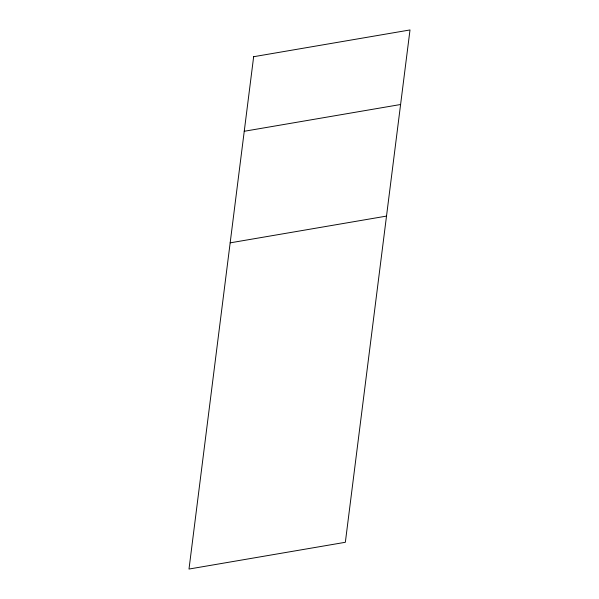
<?xml version="1.0" encoding="UTF-8"?>
<svg xmlns="http://www.w3.org/2000/svg" width="599" height="599" viewBox="0 0 599 599"><rect width="100%" height="100%" fill="white"/><g stroke="black" fill="none" stroke-linecap="round" stroke-linejoin="round"><path stroke-width="0.9" d="M244.25 131.271L400.589 104.511M230.166 242.85L386.512 216.097M253.654 56.71L188.999 569.05L345.346 542.29L410.001 29.95L253.654 56.71"/></g></svg>
